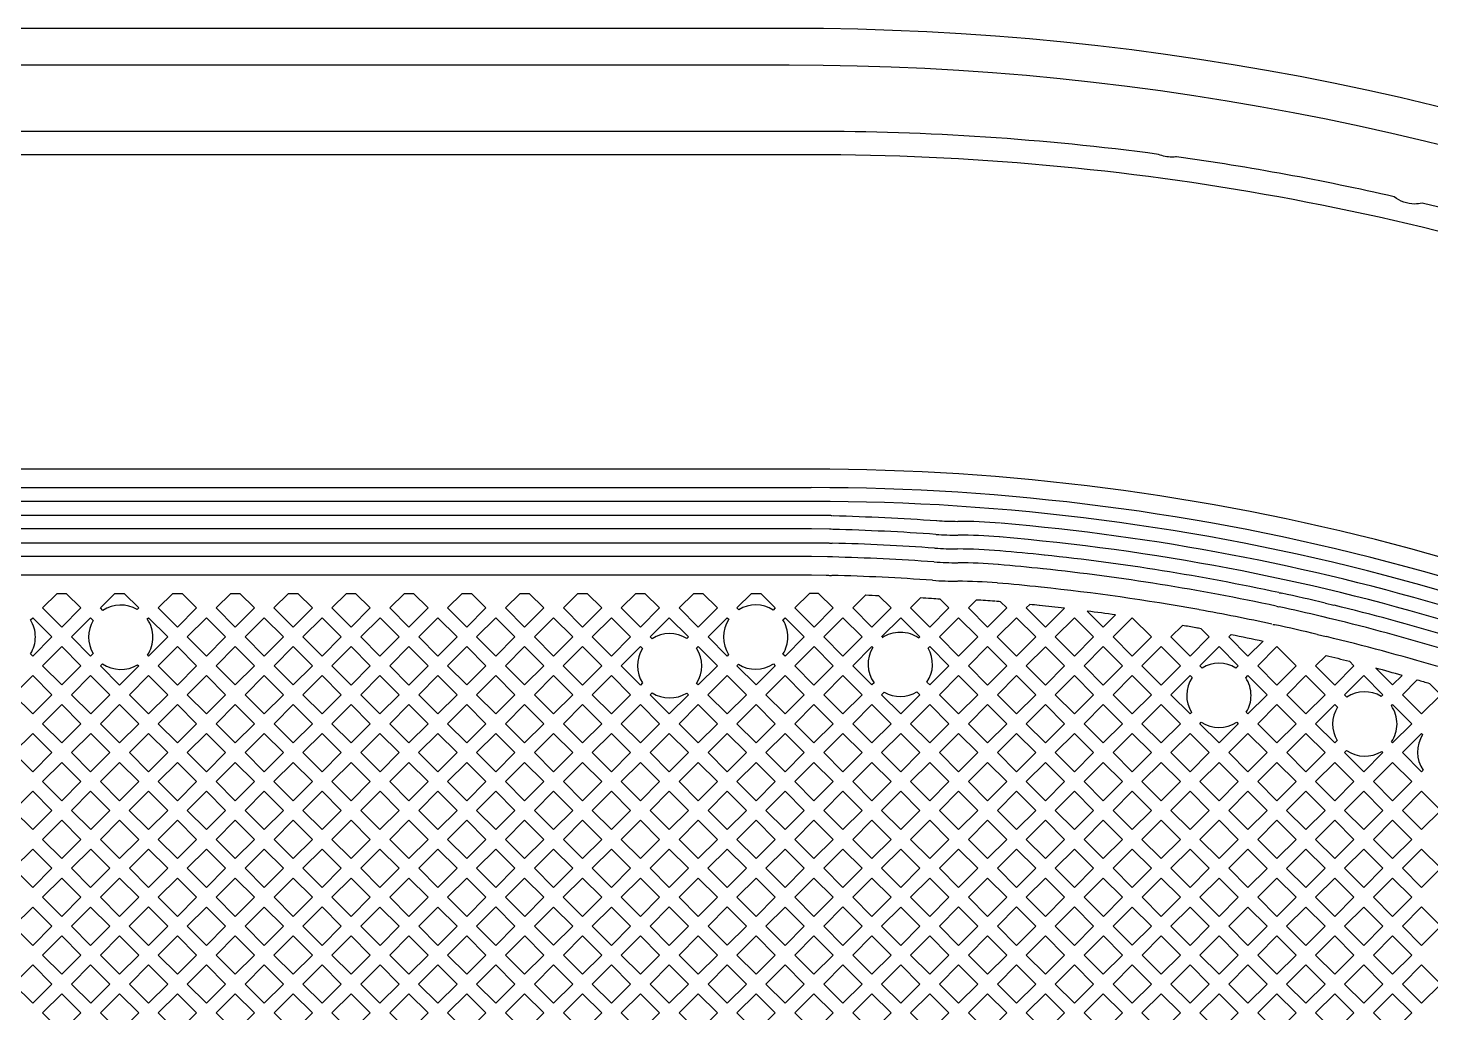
# Model space of a CAD drawing. Extents: x 1548 to 1929, y -174 to 95.
# Drawn here: x 1602.45 to 1610.2, y 50.23 to 55.68 of the extents above; entities that cross this region are included whole.
import ezdxf

# ---------------------------------------------------------------- set-up
doc = ezdxf.new("R2010")
doc.units = 0
doc.layers.add('gbr-dxf_layer0', color=7, linetype='Continuous')
doc.layers.add('gbr-outline-dxf_layer1', color=2, linetype='Continuous')

msp = doc.modelspace()

# ---------------------------------------------------------------- linework, layer by layer
at = {"layer": 'gbr-dxf_layer0'}
for p, q in [((1588.8744, 53.137), (1606.7793, 53.137)), ((1606.7816, 53.0608), (1588.8726, 53.0608)), ((1588.8569, 52.9846), (1606.7803, 52.9846)), ((1606.7817, 52.9084), (1588.8583, 52.9084)), ((1601.4977, 52.6542), (1606.7794, 52.6542)), ((1609.6223, 52.498), (1609.6685, 52.4868)), ((1609.652, 52.4124), (1609.6017, 52.4246)), ((1609.5781, 52.3254), (1609.6262, 52.3138))]:
    msp.add_line(p, q, dxfattribs=at)
at = {"layer": 'gbr-dxf_layer0', "linetype": 'Continuous'}
for points in [[(1584.3299, 51.7428), (1584.3299, 54.6766, -0.414217), (1585.1264, 55.4731), (1606.6578, 55.4731, -0.202307), (1617.3278, 50.9715, 0.202316), (1618.548, 50.4566), (1624.0479, 50.4566, 0.202311), (1625.2681, 50.9715, -0.202307), (1635.9381, 55.4731), (1666.9465, 55.4731, -0.414216), (1667.743, 54.6766), (1667.743, 46.8113, -0.038221), (1667.7432, 46.8055), (1667.7432, 43.6418)], [(1611.8756, 54.1836, 0.030985), (1610.1551, 54.7088, -0.05811), (1610.1142, 54.704, -0.174186), (1610.0011, 54.7446, 0.021037), (1608.7992, 54.965, -0.037707), (1608.7726, 54.963, -0.105946), (1608.6997, 54.9786, 0.033108), (1606.782, 55.1058), (1585.4805, 55.1058, 0.199561)], [(1585.1635, 53.9956), (1585.1635, 54.0479), (1585.1681, 54.0578, 0.107369), (1585.1889, 54.1528), (1585.1889, 54.6532), (1585.5125, 54.9783), (1606.782, 54.9783, -0.090349), (1611.8609, 54.053, 0.130846), (1611.9956, 54.0014, -0.003811), (1612.199, 53.9206), (1612.4434, 53.8119), (1612.5485, 53.7733, -0.022758), (1613.724, 53.1947, 0.214141), (1613.9242, 53.0824, -0.021901), (1614.9907, 52.4098, -0.004328), (1615.1939, 52.2663, 0.26805), (1615.4197, 52.1005, -0.021115), (1616.3608, 51.3308, 0.308378), (1616.5942, 51.1185, -0.012228), (1617.0977, 50.6262, 0.04313), (1617.3842, 50.3789)], [(1613.6986, 51.1647, 0.024087), (1613.1634, 51.513, 0.003474), (1613.0116, 51.6003, 0.003587), (1612.9989, 51.6074, 0.12902), (1606.7817, 53.2389), (1588.8734, 53.2389), (1588.8493, 53.246, -0.059853), (1588.8048, 53.2811), (1588.7929, 53.2927, 0.176153), (1588.5854, 53.3682)], [(1606.782, 52.9847), (1606.8864, 52.9839, -0.060585), (1606.8955, 52.9827)], [(1606.8999, 52.9823, -0.012306), (1606.9015, 52.9823, -0.011088), (1607.473, 52.9549)], [(1606.9002, 52.9061, -0.040138), (1606.882, 52.9077), (1606.7828, 52.9085)], [(1601.4897, 52.8321, -0.023752), (1601.4932, 52.8322), (1606.7801, 52.8322)], [(1606.7818, 52.8323), (1606.8742, 52.8315, -0.04235), (1606.8806, 52.8309, 0.021311), (1606.8967, 52.8299)], [(1606.7814, 52.756), (1601.4947, 52.756, -0.012447), (1601.4866, 52.7558)], [(1606.897, 52.7537, -0.024667), (1606.8708, 52.7553), (1606.7826, 52.7561)], [(1606.7814, 52.6542), (1606.8637, 52.6534, -0.032888), (1606.8703, 52.653, 0.015409), (1606.8929, 52.6519)], [(1607.4441, 52.5235, 0.001232), (1607.3848, 52.5275), (1607.3291, 52.4718)], [(1607.3291, 52.4718), (1607.435, 52.366), (1607.541, 52.4719), (1607.4922, 52.5207, -0.005534), (1607.4458, 52.5234)], [(1607.7955, 52.5091, 0.010134), (1607.6926, 52.5158), (1607.6487, 52.4719)], [(1607.6487, 52.4719), (1607.7547, 52.3659), (1607.8606, 52.4718), (1607.826, 52.5064, 0.000669), (1607.7984, 52.5088)], [(1608.0395, 52.4858, 0.001134), (1607.9877, 52.4911), (1607.9684, 52.4718)], [(1607.173, 52.3084, -0.149837), (1607.2726, 52.3389, -0.155192), (1607.3753, 52.3063), (1607.3811, 52.3121), (1607.2752, 52.418), (1607.1693, 52.312)], [(1608.905, 52.3624, 0.001599), (1608.8311, 52.3754), (1608.7678, 52.3121)], [(1608.7678, 52.3121), (1608.8738, 52.2061), (1608.9797, 52.312), (1608.9348, 52.357, 0.000684), (1608.9067, 52.3621)], [(1609.0875, 52.312), (1609.1009, 52.3254, -0.003758), (1609.2765, 52.2893)], [(1609.331, 52.3814, -0.010316), (1609.3327, 52.381, 0.0021), (1609.3403, 52.3793)]]:
    msp.add_lwpolyline(points, format="xyb", dxfattribs=at)
for points in [[(1602.5337, 52.4719), (1602.6144, 52.5526), (1602.6648, 52.5526), (1602.7455, 52.4719), (1602.6395, 52.366)], [(1603.173, 52.4719), (1603.2537, 52.5526), (1603.3045, 52.5526), (1603.3851, 52.472), (1603.279, 52.3659)], [(1603.4928, 52.472), (1603.5735, 52.5526), (1603.6238, 52.5526), (1603.7045, 52.4719), (1603.5987, 52.3661)], [(1603.8123, 52.4719), (1603.893, 52.5526), (1603.9437, 52.5526), (1604.0243, 52.4719), (1603.9183, 52.3659)], [(1604.1321, 52.4719), (1604.2128, 52.5526), (1604.2635, 52.5526), (1604.3442, 52.4719), (1604.2381, 52.3659)], [(1604.4519, 52.4719), (1604.5326, 52.5526), (1604.5831, 52.5526), (1604.6637, 52.472), (1604.5578, 52.3661)], [(1604.7715, 52.472), (1604.8521, 52.5526), (1604.9027, 52.5526), (1604.9834, 52.4719), (1604.8775, 52.366)], [(1605.0912, 52.4719), (1605.1719, 52.5526), (1605.2226, 52.5526), (1605.3032, 52.4719), (1605.1972, 52.3659)], [(1605.411, 52.4719), (1605.4917, 52.5526), (1605.5421, 52.5526), (1605.6228, 52.4719), (1605.5169, 52.366)], [(1605.7306, 52.4719), (1605.8112, 52.5526), (1605.862, 52.5526), (1605.9426, 52.472), (1605.8366, 52.3659)], [(1606.0504, 52.472), (1606.131, 52.5526), (1606.1816, 52.5526), (1606.2623, 52.4719), (1606.1564, 52.366)], [(1603.3329, 52.312), (1603.439, 52.4181), (1603.5448, 52.3122), (1603.4388, 52.2062)], [(1603.6526, 52.3122), (1603.7584, 52.418), (1603.8644, 52.312), (1603.7586, 52.2062)], [(1603.9722, 52.312), (1604.0782, 52.418), (1604.1842, 52.312), (1604.0782, 52.206)], [(1604.292, 52.312), (1604.398, 52.4181), (1604.5039, 52.3122), (1604.3979, 52.2061)], [(1604.6117, 52.3122), (1604.7176, 52.4181), (1604.8236, 52.3121), (1604.7177, 52.2062)], [(1604.9314, 52.3121), (1605.0373, 52.418), (1605.1433, 52.312), (1605.0374, 52.2061)], [(1605.2511, 52.312), (1605.3571, 52.418), (1605.463, 52.3121), (1605.357, 52.2061)], [(1605.5708, 52.3121), (1605.6767, 52.4181), (1605.7827, 52.312), (1605.6768, 52.2061)], [(1606.8497, 52.3121), (1606.9556, 52.4181), (1607.0616, 52.3121), (1606.9557, 52.2061)], [(1607.4889, 52.3121), (1607.5948, 52.418), (1607.7008, 52.312), (1607.5949, 52.2061)], [(1607.8086, 52.312), (1607.9145, 52.4179), (1608.0205, 52.3119), (1607.9146, 52.206)], [(1608.1283, 52.3119), (1608.2343, 52.4179), (1608.3402, 52.312), (1608.2342, 52.206)], [(1608.448, 52.312), (1608.554, 52.4181), (1608.66, 52.3121), (1608.554, 52.206)], [(1602.5336, 52.1523), (1602.6395, 52.2582), (1602.7456, 52.1522), (1602.6396, 52.0463)], [(1603.173, 52.1521), (1603.279, 52.2582), (1603.3849, 52.1523), (1603.2789, 52.0462)], [(1603.4927, 52.1523), (1603.5987, 52.2583), (1603.7047, 52.1523), (1603.5987, 52.0463)], [(1603.8125, 52.1523), (1603.9183, 52.2581), (1604.0243, 52.1521), (1603.9185, 52.0463)], [(1604.1321, 52.1521), (1604.2381, 52.2581), (1604.344, 52.1523), (1604.238, 52.0462)], [(1604.4518, 52.1523), (1604.5578, 52.2583), (1604.6638, 52.1523), (1604.5578, 52.0462)], [(1604.7716, 52.1523), (1604.8775, 52.2582), (1604.9835, 52.1522), (1604.8776, 52.0463)], [(1605.0913, 52.1522), (1605.1972, 52.2581), (1605.3031, 52.1522), (1605.1971, 52.0463)], [(1605.4108, 52.1522), (1605.5169, 52.2583), (1605.6229, 52.1523), (1605.5169, 52.0462)], [(1606.6897, 52.1522), (1606.7958, 52.2583), (1606.9018, 52.1523), (1606.7957, 52.0462)], [(1607.6488, 52.1522), (1607.7547, 52.2581), (1607.8607, 52.1521), (1607.7548, 52.0462)], [(1607.9685, 52.1521), (1608.0744, 52.258), (1608.1803, 52.1521), (1608.0744, 52.0462)], [(1608.2881, 52.1521), (1608.3941, 52.2582), (1608.5001, 52.1522), (1608.3941, 52.0461)], [(1608.6079, 52.1522), (1608.7139, 52.2582), (1608.8199, 52.1522), (1608.7139, 52.0461)], [(1609.2473, 52.1522), (1609.3532, 52.2581), (1609.4592, 52.1521), (1609.3533, 52.0462)], [(1602.3737, 51.9924), (1602.4797, 52.0984), (1602.5857, 51.9924), (1602.4797, 51.8864)], [(1602.6935, 51.9924), (1602.7994, 52.0984), (1602.9055, 51.9923), (1602.7995, 51.8864)], [(1603.0132, 51.9923), (1603.1191, 52.0982), (1603.225, 51.9924), (1603.1191, 51.8865)], [(1603.3328, 51.9924), (1603.4388, 52.0984), (1603.5448, 51.9924), (1603.4388, 51.8863)], [(1603.6526, 51.9924), (1603.7586, 52.0984), (1603.8646, 51.9924), (1603.7586, 51.8864)], [(1603.9724, 51.9924), (1604.0782, 52.0982), (1604.1841, 51.9923), (1604.0783, 51.8865)], [(1604.2918, 51.9923), (1604.3979, 52.0984), (1604.5039, 51.9924), (1604.3979, 51.8863)], [(1604.6117, 51.9924), (1604.7177, 52.0984), (1604.8237, 51.9924), (1604.7177, 51.8863)], [(1604.9315, 51.9924), (1605.0374, 52.0983), (1605.1433, 51.9924), (1605.0374, 51.8865)], [(1605.251, 51.9924), (1605.357, 52.0984), (1605.463, 51.9923), (1605.357, 51.8864)], [(1605.5707, 51.9923), (1605.6768, 52.0984), (1605.7828, 51.9924), (1605.6767, 51.8863)], [(1606.2101, 51.9924), (1606.3161, 52.0984), (1606.4222, 51.9924), (1606.3161, 51.8864)], [(1606.5299, 51.9924), (1606.6359, 52.0983), (1606.7419, 51.9924), (1606.6359, 51.8864)], [(1606.8496, 51.9923), (1606.9557, 52.0984), (1607.0616, 51.9925), (1606.9555, 51.8865)], [(1607.489, 51.9924), (1607.5949, 52.0983), (1607.7009, 51.9923), (1607.595, 51.8864)], [(1607.8087, 51.9923), (1607.9146, 52.0982), (1608.0205, 51.9923), (1607.9146, 51.8864)], [(1608.1283, 51.9923), (1608.2342, 52.0983), (1608.3402, 51.9922), (1608.2343, 51.8863)], [(1608.448, 51.9922), (1608.554, 52.0983), (1608.66, 51.9923), (1608.554, 51.8862)], [(1609.4072, 51.9923), (1609.5131, 52.0982), (1609.6191, 51.9922), (1609.5132, 51.8863)], [(1602.5336, 51.8325), (1602.6396, 51.9385), (1602.7456, 51.8325), (1602.6396, 51.7265)], [(1602.8534, 51.8325), (1602.9593, 51.9385), (1603.0652, 51.8326), (1602.9593, 51.7266)], [(1603.173, 51.8326), (1603.2789, 51.9385), (1603.3849, 51.8325), (1603.279, 51.7266)], [(1603.4927, 51.8325), (1603.5987, 51.9385), (1603.7047, 51.8325), (1603.5987, 51.7265)], [(1603.8125, 51.8325), (1603.9185, 51.9385), (1604.0244, 51.8326), (1603.9184, 51.7266)], [(1604.1322, 51.8326), (1604.238, 51.9385), (1604.344, 51.8324), (1604.2382, 51.7266)], [(1604.4517, 51.8324), (1604.5578, 51.9385), (1604.6638, 51.8325), (1604.5578, 51.7264)], [(1604.7716, 51.8325), (1604.8776, 51.9385), (1604.9835, 51.8326), (1604.8774, 51.7266)], [(1605.0912, 51.8326), (1605.1971, 51.9385), (1605.3032, 51.8325), (1605.1972, 51.7266)], [(1605.4109, 51.8325), (1605.5169, 51.9385), (1605.6229, 51.8324), (1605.5169, 51.7265)], [(1605.7306, 51.8324), (1605.8367, 51.9385), (1605.9426, 51.8326), (1605.8365, 51.7266)], [(1606.0503, 51.8326), (1606.1562, 51.9385), (1606.2622, 51.8325), (1606.1563, 51.7266)], [(1606.37, 51.8325), (1606.476, 51.9385), (1606.582, 51.8325), (1606.476, 51.7265)], [(1606.6898, 51.8325), (1606.7957, 51.9385), (1606.9016, 51.8326), (1606.7957, 51.7266)], [(1607.0094, 51.8326), (1607.1154, 51.9386), (1607.2214, 51.8326), (1607.1154, 51.7266)], [(1607.3292, 51.8326), (1607.4351, 51.9385), (1607.5411, 51.8325), (1607.4352, 51.7266)], [(1607.6489, 51.8325), (1607.7548, 51.9384), (1607.8607, 51.8325), (1607.7548, 51.7266)], [(1607.9684, 51.8325), (1608.0744, 51.9385), (1608.1804, 51.8324), (1608.0745, 51.7265)], [(1608.2882, 51.8324), (1608.3941, 51.9384), (1608.5001, 51.8324), (1608.3942, 51.7264)], [(1608.6078, 51.8324), (1608.7139, 51.9384), (1608.8198, 51.8325), (1608.7137, 51.7265)], [(1609.2473, 51.8325), (1609.3533, 51.9385), (1609.4593, 51.8325), (1609.3533, 51.7265)], [(1602.3738, 51.6727), (1602.4797, 51.7786), (1602.5857, 51.6726), (1602.4798, 51.5667)], [(1602.6935, 51.6726), (1602.7995, 51.7786), (1602.9054, 51.6728), (1602.7994, 51.5667)], [(1603.0132, 51.6728), (1603.1191, 51.7787), (1603.2251, 51.6727), (1603.1192, 51.5667)], [(1603.3329, 51.6727), (1603.4388, 51.7786), (1603.5448, 51.6726), (1603.4389, 51.5667)], [(1603.6526, 51.6726), (1603.7586, 51.7786), (1603.8645, 51.6727), (1603.7584, 51.5667)], [(1603.9722, 51.6727), (1604.0783, 51.7788), (1604.1843, 51.6728), (1604.0782, 51.5667)], [(1604.292, 51.6728), (1604.3979, 51.7786), (1604.5039, 51.6726), (1604.3981, 51.5667)], [(1604.6116, 51.6725), (1604.7177, 51.7786), (1604.8236, 51.6727), (1604.7175, 51.5667)], [(1604.9313, 51.6727), (1605.0374, 51.7787), (1605.1434, 51.6727), (1605.0373, 51.5667)], [(1605.2511, 51.6727), (1605.357, 51.7786), (1605.4631, 51.6726), (1605.3571, 51.5667)], [(1605.5708, 51.6726), (1605.6767, 51.7786), (1605.7826, 51.6727), (1605.6767, 51.5667)], [(1605.8904, 51.6727), (1605.9964, 51.7787), (1606.1024, 51.6727), (1605.9964, 51.5667)], [(1606.2102, 51.6727), (1606.3161, 51.7786), (1606.4221, 51.6726), (1606.3162, 51.5667)], [(1606.5299, 51.6726), (1606.6359, 51.7787), (1606.7418, 51.6728), (1606.6358, 51.5667)], [(1606.8496, 51.6728), (1606.9555, 51.7787), (1607.0615, 51.6727), (1606.9556, 51.5668)], [(1607.1693, 51.6727), (1607.2753, 51.7787), (1607.3813, 51.6727), (1607.2753, 51.5667)], [(1607.4891, 51.6727), (1607.595, 51.7786), (1607.7009, 51.6727), (1607.595, 51.5668)], [(1607.8087, 51.6727), (1607.9146, 51.7786), (1608.0206, 51.6726), (1607.9147, 51.5667)], [(1608.1283, 51.6726), (1608.2343, 51.7786), (1608.3403, 51.6726), (1608.2343, 51.5666)], [(1608.448, 51.6726), (1608.554, 51.7785), (1608.6599, 51.6726), (1608.5539, 51.5667)], [(1608.7676, 51.6726), (1608.8736, 51.7786), (1608.9797, 51.6726), (1608.8736, 51.5666)], [(1609.0874, 51.6726), (1609.1935, 51.7786), (1609.2995, 51.6726), (1609.1934, 51.5666)], [(1609.4072, 51.6726), (1609.5132, 51.7786), (1609.6191, 51.6727), (1609.5131, 51.5667)], [(1602.5337, 51.5128), (1602.6396, 51.6187), (1602.7455, 51.5128), (1602.6396, 51.4069)], [(1602.8532, 51.5128), (1602.9593, 51.6189), (1603.0653, 51.5129), (1602.9593, 51.4068)], [(1603.1731, 51.5129), (1603.279, 51.6188), (1603.385, 51.5128), (1603.2791, 51.4068)], [(1603.4928, 51.5128), (1603.5987, 51.6187), (1603.7046, 51.5128), (1603.5986, 51.4069)], [(1603.8123, 51.5128), (1603.9184, 51.6188), (1604.0244, 51.5128), (1603.9183, 51.4068)], [(1604.1321, 51.5128), (1604.2382, 51.6189), (1604.3442, 51.5129), (1604.2381, 51.4068)], [(1604.4519, 51.5129), (1604.5578, 51.6187), (1604.6636, 51.5128), (1604.5578, 51.407)], [(1604.7714, 51.5128), (1604.8774, 51.6188), (1604.9834, 51.5128), (1604.8774, 51.4068)], [(1605.0912, 51.5128), (1605.1972, 51.6188), (1605.3033, 51.5128), (1605.1972, 51.4068)], [(1605.411, 51.5128), (1605.5169, 51.6187), (1605.6228, 51.5129), (1605.5169, 51.4069)], [(1605.7306, 51.5129), (1605.8365, 51.6188), (1605.9425, 51.5128), (1605.8366, 51.4068)], [(1606.0503, 51.5128), (1606.1563, 51.6188), (1606.2623, 51.5128), (1606.1563, 51.4068)], [(1606.3701, 51.5128), (1606.476, 51.6187), (1606.5819, 51.5128), (1606.476, 51.4069)], [(1606.6897, 51.5128), (1606.7957, 51.6189), (1606.9017, 51.5129), (1606.7956, 51.4068)], [(1607.0094, 51.5129), (1607.1154, 51.6188), (1607.2214, 51.5128), (1607.1155, 51.4069)], [(1607.3292, 51.5128), (1607.4352, 51.6188), (1607.5411, 51.5129), (1607.4351, 51.4069)], [(1607.6489, 51.5129), (1607.7548, 51.6188), (1607.8608, 51.5128), (1607.7549, 51.4069)], [(1607.9685, 51.5128), (1608.0745, 51.6187), (1608.1804, 51.5128), (1608.0745, 51.4068)], [(1608.2882, 51.5128), (1608.3942, 51.6187), (1608.5001, 51.5128), (1608.3941, 51.4068)], [(1608.6078, 51.5128), (1608.7137, 51.6187), (1608.8198, 51.5127), (1608.7138, 51.4068)], [(1608.9275, 51.5127), (1609.0335, 51.6187), (1609.1395, 51.5127), (1609.0335, 51.4067)], [(1609.2473, 51.5127), (1609.3533, 51.6188), (1609.4592, 51.5129), (1609.3532, 51.4068)], [(1609.567, 51.5129), (1609.6729, 51.6188), (1609.7789, 51.5128), (1609.673, 51.4068)], [(1609.8867, 51.5128), (1609.9926, 51.6187), (1610.0986, 51.5127), (1609.9927, 51.4068)], [(1602.3738, 51.3529), (1602.4798, 51.4589), (1602.5857, 51.353), (1602.4797, 51.247)], [(1602.6934, 51.353), (1602.7994, 51.459), (1602.9054, 51.3529), (1602.7995, 51.247)], [(1603.0131, 51.3529), (1603.1192, 51.459), (1603.2252, 51.353), (1603.1191, 51.2469)], [(1603.3329, 51.353), (1603.4389, 51.4589), (1603.5448, 51.353), (1603.4388, 51.2471)], [(1603.6525, 51.353), (1603.7584, 51.4589), (1603.8645, 51.3529), (1603.7585, 51.247)], [(1603.9722, 51.3529), (1604.0783, 51.459), (1604.1843, 51.3529), (1604.0782, 51.2469)], [(1604.292, 51.3529), (1604.3981, 51.459), (1604.5039, 51.3531), (1604.3979, 51.2471)], [(1604.6117, 51.3531), (1604.7175, 51.4589), (1604.8235, 51.3529), (1604.7177, 51.2471)], [(1604.9313, 51.3529), (1605.0373, 51.4589), (1605.1433, 51.3529), (1605.0373, 51.2469)], [(1605.2511, 51.3529), (1605.3571, 51.459), (1605.463, 51.3531), (1605.357, 51.247)], [(1605.5708, 51.3531), (1605.6767, 51.459), (1605.7827, 51.353), (1605.6768, 51.2471)], [(1605.8905, 51.353), (1605.9964, 51.4589), (1606.1024, 51.3529), (1605.9965, 51.247)], [(1606.2102, 51.3529), (1606.3162, 51.459), (1606.4221, 51.353), (1606.3161, 51.247)], [(1606.5299, 51.353), (1606.6358, 51.459), (1606.7418, 51.353), (1606.6358, 51.2471)], [(1606.8495, 51.353), (1606.9556, 51.459), (1607.0616, 51.353), (1606.9555, 51.247)], [(1607.1693, 51.353), (1607.2753, 51.4589), (1607.3812, 51.353), (1607.2752, 51.2471)], [(1607.4889, 51.353), (1607.595, 51.4591), (1607.701, 51.353), (1607.595, 51.247)], [(1607.8088, 51.353), (1607.9147, 51.459), (1608.0207, 51.353), (1607.9147, 51.2471)], [(1608.1284, 51.353), (1608.2343, 51.4589), (1608.3402, 51.353), (1608.2343, 51.2471)], [(1608.448, 51.353), (1608.5539, 51.4589), (1608.6599, 51.3529), (1608.554, 51.247)], [(1608.7677, 51.3529), (1608.8736, 51.4588), (1608.9796, 51.3528), (1608.8737, 51.2469)], [(1609.0874, 51.3528), (1609.1934, 51.4588), (1609.2993, 51.3529), (1609.1933, 51.2469)], [(1609.4071, 51.3529), (1609.5131, 51.459), (1609.6191, 51.353), (1609.5131, 51.2469)], [(1609.7269, 51.353), (1609.8328, 51.4589), (1609.9388, 51.3529), (1609.8329, 51.247)], [(1610.0466, 51.3529), (1610.1525, 51.4588), (1610.2584, 51.3529), (1610.1525, 51.247)], [(1602.5335, 51.1931), (1602.6396, 51.2992), (1602.7456, 51.1931), (1602.6395, 51.0871)], [(1602.8533, 51.1931), (1602.9593, 51.2991), (1603.0653, 51.193), (1602.9594, 51.0871)], [(1603.173, 51.193), (1603.2791, 51.2991), (1603.3849, 51.1932), (1603.2789, 51.0872)], [(1603.4927, 51.1932), (1603.5986, 51.2991), (1603.7047, 51.1931), (1603.5987, 51.0872)], [(1603.8124, 51.1931), (1603.9183, 51.299), (1604.0243, 51.193), (1603.9184, 51.0871)], [(1604.1321, 51.193), (1604.2381, 51.2991), (1604.344, 51.1932), (1604.238, 51.0871)], [(1604.4518, 51.1932), (1604.5578, 51.2992), (1604.6638, 51.1932), (1604.5578, 51.0872)], [(1604.7716, 51.1932), (1604.8774, 51.299), (1604.9834, 51.193), (1604.8776, 51.0872)], [(1605.0912, 51.193), (1605.1972, 51.299), (1605.3031, 51.1932), (1605.1971, 51.0871)], [(1605.4109, 51.1932), (1605.5169, 51.2992), (1605.6229, 51.1932), (1605.5169, 51.0871)], [(1605.7307, 51.1932), (1605.8366, 51.2991), (1605.9426, 51.1931), (1605.8367, 51.0872)], [(1606.0503, 51.1931), (1606.1563, 51.299), (1606.2622, 51.1931), (1606.1562, 51.0872)], [(1606.3699, 51.1931), (1606.476, 51.2992), (1606.582, 51.1932), (1606.4759, 51.0871)], [(1606.6897, 51.1932), (1606.7956, 51.2991), (1606.9016, 51.1931), (1606.7957, 51.0872)], [(1607.0094, 51.1931), (1607.1155, 51.2991), (1607.2214, 51.1932), (1607.1153, 51.0872)], [(1607.3291, 51.1932), (1607.4351, 51.2991), (1607.5411, 51.1931), (1607.4351, 51.0872)], [(1607.6488, 51.1931), (1607.7549, 51.2992), (1607.8609, 51.1932), (1607.7548, 51.0871)], [(1607.9686, 51.1932), (1608.0745, 51.2991), (1608.1804, 51.1932), (1608.0745, 51.0873)], [(1608.2882, 51.1932), (1608.3941, 51.2991), (1608.5001, 51.1931), (1608.3942, 51.0872)], [(1608.6079, 51.1931), (1608.7138, 51.299), (1608.8198, 51.193), (1608.7139, 51.0871)], [(1608.9276, 51.193), (1609.0335, 51.2989), (1609.1394, 51.193), (1609.0335, 51.0871)], [(1609.2472, 51.193), (1609.3532, 51.2991), (1609.4592, 51.193), (1609.3532, 51.087)], [(1609.567, 51.193), (1609.673, 51.2991), (1609.779, 51.1931), (1609.673, 51.0871)], [(1609.8868, 51.1931), (1609.9927, 51.299), (1610.0986, 51.1931), (1609.9927, 51.0872)], [(1602.3737, 51.0333), (1602.4797, 51.1392), (1602.5857, 51.0332), (1602.4797, 50.9273)], [(1602.6934, 51.0332), (1602.7995, 51.1393), (1602.9055, 51.0333), (1602.7994, 50.9272)], [(1603.0132, 51.0333), (1603.1191, 51.1392), (1603.225, 51.0333), (1603.1191, 50.9274)], [(1603.3328, 51.0333), (1603.4388, 51.1393), (1603.5448, 51.0333), (1603.4388, 50.9273)], [(1603.6526, 51.0333), (1603.7585, 51.1392), (1603.8646, 51.0332), (1603.7586, 50.9273)], [(1603.9723, 51.0332), (1604.0782, 51.1391), (1604.1841, 51.0333), (1604.0782, 50.9273)], [(1604.2919, 51.0333), (1604.3979, 51.1393), (1604.5039, 51.0333), (1604.3979, 50.9272)], [(1604.6117, 51.0333), (1604.7177, 51.1393), (1604.8237, 51.0333), (1604.7177, 50.9273)], [(1604.9315, 51.0333), (1605.0373, 51.1391), (1605.1432, 51.0332), (1605.0374, 50.9274)], [(1605.2509, 51.0332), (1605.357, 51.1393), (1605.463, 51.0333), (1605.357, 50.9272)], [(1605.5708, 51.0333), (1605.6768, 51.1393), (1605.7828, 51.0333), (1605.6767, 50.9273)], [(1605.8905, 51.0333), (1605.9965, 51.1392), (1606.1024, 51.0333), (1605.9965, 50.9274)], [(1606.2101, 51.0333), (1606.3161, 51.1392), (1606.422, 51.0333), (1606.3161, 50.9273)], [(1606.5298, 51.0333), (1606.6358, 51.1393), (1606.7419, 51.0333), (1606.6358, 50.9273)], [(1606.8496, 51.0333), (1606.9555, 51.1392), (1607.0614, 51.0333), (1606.9555, 50.9274)], [(1607.1692, 51.0333), (1607.2752, 51.1393), (1607.3813, 51.0333), (1607.2752, 50.9273)], [(1607.489, 51.0333), (1607.595, 51.1392), (1607.7009, 51.0333), (1607.595, 50.9273)], [(1607.8087, 51.0333), (1607.9147, 51.1393), (1608.0207, 51.0334), (1607.9146, 50.9273)], [(1608.1284, 51.0334), (1608.2343, 51.1393), (1608.3403, 51.0333), (1608.2344, 50.9274)], [(1608.4481, 51.0333), (1608.554, 51.1392), (1608.66, 51.0332), (1608.5541, 50.9273)], [(1608.7678, 51.0332), (1608.8737, 51.1391), (1608.9796, 51.0332), (1608.8737, 50.9273)], [(1609.0874, 51.0332), (1609.1933, 51.1392), (1609.2993, 51.0331), (1609.1934, 50.9272)], [(1609.4071, 51.0331), (1609.5131, 51.1392), (1609.6191, 51.0332), (1609.5131, 50.9272)], [(1609.7268, 51.0332), (1609.8329, 51.1392), (1609.9388, 51.0333), (1609.8327, 50.9273)], [(1610.0465, 51.0333), (1610.1525, 51.1392), (1610.2585, 51.0333), (1610.1525, 50.9273)], [(1602.5336, 50.8734), (1602.6395, 50.9794), (1602.7456, 50.8733), (1602.6396, 50.7674)], [(1602.8533, 50.8733), (1602.9594, 50.9794), (1603.0652, 50.8735), (1602.9592, 50.7675)], [(1603.173, 50.8735), (1603.2789, 50.9794), (1603.3849, 50.8734), (1603.279, 50.7675)], [(1603.4927, 50.8734), (1603.5987, 50.9794), (1603.7047, 50.8734), (1603.5987, 50.7674)], [(1603.8125, 50.8734), (1603.9184, 50.9794), (1604.0243, 50.8735), (1603.9184, 50.7675)], [(1604.1321, 50.8735), (1604.238, 50.9794), (1604.344, 50.8734), (1604.2381, 50.7675)], [(1604.4518, 50.8734), (1604.5578, 50.9794), (1604.6638, 50.8734), (1604.5578, 50.7674)], [(1604.7716, 50.8734), (1604.8776, 50.9794), (1604.9835, 50.8735), (1604.8775, 50.7675)], [(1605.0913, 50.8735), (1605.1971, 50.9794), (1605.3031, 50.8733), (1605.1973, 50.7675)], [(1605.4108, 50.8733), (1605.5169, 50.9794), (1605.6229, 50.8734), (1605.5168, 50.7674)], [(1605.7306, 50.8734), (1605.8367, 50.9794), (1605.9426, 50.8735), (1605.8365, 50.7675)], [(1606.0503, 50.8735), (1606.1562, 50.9794), (1606.2622, 50.8735), (1606.1563, 50.7675)], [(1606.37, 50.8735), (1606.4759, 50.9794), (1606.5819, 50.8734), (1606.476, 50.7674)], [(1606.6897, 50.8734), (1606.7957, 50.9794), (1606.9017, 50.8735), (1606.7956, 50.7675)], [(1607.0094, 50.8735), (1607.1153, 50.9794), (1607.2213, 50.8734), (1607.1154, 50.7675)], [(1607.3291, 50.8734), (1607.4351, 50.9794), (1607.5411, 50.8735), (1607.4351, 50.7674)], [(1607.6489, 50.8735), (1607.7548, 50.9794), (1607.8607, 50.8735), (1607.7548, 50.7675)], [(1607.9685, 50.8735), (1608.0745, 50.9795), (1608.1805, 50.8735), (1608.0745, 50.7675)], [(1608.2883, 50.8735), (1608.3942, 50.9794), (1608.5002, 50.8734), (1608.3943, 50.7675)], [(1608.608, 50.8734), (1608.7139, 50.9793), (1608.8198, 50.8734), (1608.7139, 50.7675)], [(1608.9275, 50.8734), (1609.0335, 50.9794), (1609.1395, 50.8733), (1609.0336, 50.7674)], [(1609.2473, 50.8733), (1609.3532, 50.9793), (1609.4592, 50.8733), (1609.3532, 50.7674)], [(1609.5669, 50.8733), (1609.673, 50.9793), (1609.7789, 50.8734), (1609.6729, 50.7674)], [(1609.8866, 50.8734), (1609.9927, 50.9794), (1610.0986, 50.8734), (1609.9926, 50.7674)], [(1602.3738, 50.7136), (1602.4797, 50.8195), (1602.5857, 50.7135), (1602.4798, 50.6076)], [(1602.6935, 50.7135), (1602.7994, 50.8195), (1602.9053, 50.7136), (1602.7994, 50.6076)], [(1603.0131, 50.7136), (1603.1191, 50.8196), (1603.2251, 50.7136), (1603.1191, 50.6076)], [(1603.3329, 50.7136), (1603.4388, 50.8195), (1603.5448, 50.7135), (1603.4389, 50.6076)], [(1603.6526, 50.7135), (1603.7586, 50.8195), (1603.8645, 50.7136), (1603.7585, 50.6076)], [(1603.9723, 50.7136), (1604.0782, 50.8196), (1604.1842, 50.7136), (1604.0783, 50.6076)], [(1604.292, 50.7136), (1604.3979, 50.8195), (1604.5039, 50.7135), (1604.398, 50.6076)], [(1604.6117, 50.7135), (1604.7177, 50.8195), (1604.8236, 50.7136), (1604.7175, 50.6076)], [(1604.9313, 50.7136), (1605.0374, 50.8197), (1605.1434, 50.7136), (1605.0374, 50.6076)], [(1605.2512, 50.7136), (1605.357, 50.8195), (1605.4629, 50.7135), (1605.3571, 50.6077)], [(1605.5707, 50.7135), (1605.6767, 50.8195), (1605.7827, 50.7136), (1605.6766, 50.6076)], [(1605.8904, 50.7136), (1605.9965, 50.8196), (1606.1024, 50.7137), (1605.9964, 50.6076)], [(1606.2102, 50.7137), (1606.3161, 50.8196), (1606.4221, 50.7136), (1606.3162, 50.6077)], [(1606.5299, 50.7136), (1606.6358, 50.8195), (1606.7417, 50.7136), (1606.6358, 50.6076)], [(1606.8495, 50.7136), (1606.9555, 50.8196), (1607.0616, 50.7136), (1606.9555, 50.6076)], [(1607.1693, 50.7136), (1607.2752, 50.8195), (1607.3812, 50.7135), (1607.2753, 50.6076)], [(1607.489, 50.7135), (1607.595, 50.8196), (1607.7009, 50.7136), (1607.5949, 50.6076)], [(1607.8087, 50.7136), (1607.9146, 50.8196), (1608.0206, 50.7136), (1607.9147, 50.6076)], [(1608.1284, 50.7136), (1608.2344, 50.8196), (1608.3404, 50.7136), (1608.2344, 50.6076)], [(1608.4482, 50.7136), (1608.5541, 50.8195), (1608.66, 50.7136), (1608.5541, 50.6077)], [(1608.7678, 50.7136), (1608.8737, 50.8195), (1608.9797, 50.7135), (1608.8738, 50.6076)], [(1609.0874, 50.7135), (1609.1934, 50.8195), (1609.2994, 50.7135), (1609.1934, 50.6076)], [(1609.4071, 50.7135), (1609.5131, 50.8194), (1609.619, 50.7135), (1609.513, 50.6076)], [(1609.7267, 50.7135), (1609.8327, 50.8195), (1609.9387, 50.7135), (1609.8327, 50.6075)], [(1610.0465, 50.7135), (1610.1525, 50.8196), (1610.2584, 50.7136), (1610.1524, 50.6076)], [(1602.5337, 50.5537), (1602.6396, 50.6596), (1602.7455, 50.5538), (1602.6396, 50.4478)], [(1602.8533, 50.5538), (1602.9592, 50.6597), (1603.0652, 50.5537), (1602.9593, 50.4477)], [(1603.173, 50.5537), (1603.279, 50.6597), (1603.385, 50.5537), (1603.279, 50.4477)], [(1603.4928, 50.5537), (1603.5987, 50.6596), (1603.7046, 50.5537), (1603.5987, 50.4478)], [(1603.8123, 50.5537), (1603.9184, 50.6598), (1604.0244, 50.5538), (1603.9184, 50.4477)], [(1604.1322, 50.5538), (1604.2381, 50.6597), (1604.3441, 50.5537), (1604.2382, 50.4477)], [(1604.4519, 50.5537), (1604.5578, 50.6596), (1604.6637, 50.5537), (1604.5578, 50.4478)], [(1604.7714, 50.5537), (1604.8775, 50.6597), (1604.9835, 50.5537), (1604.8774, 50.4477)], [(1605.0912, 50.5537), (1605.1973, 50.6598), (1605.3032, 50.5538), (1605.1972, 50.4478)], [(1605.411, 50.5538), (1605.5168, 50.6596), (1605.6227, 50.5537), (1605.5169, 50.4479)], [(1605.7305, 50.5537), (1605.8365, 50.6597), (1605.9425, 50.5538), (1605.8365, 50.4477)], [(1606.0503, 50.5538), (1606.1563, 50.6598), (1606.2623, 50.5538), (1606.1563, 50.4477)], [(1606.3701, 50.5538), (1606.476, 50.6597), (1606.5819, 50.5538), (1606.476, 50.4478)], [(1606.6897, 50.5538), (1606.7956, 50.6597), (1606.9016, 50.5537), (1606.7957, 50.4477)], [(1607.0094, 50.5537), (1607.1154, 50.6597), (1607.2214, 50.5538), (1607.1154, 50.4477)], [(1607.3292, 50.5538), (1607.4351, 50.6597), (1607.541, 50.5537), (1607.4351, 50.4478)], [(1607.6488, 50.5537), (1607.7548, 50.6598), (1607.8608, 50.5538), (1607.7548, 50.4477)], [(1607.9686, 50.5538), (1608.0745, 50.6597), (1608.1805, 50.5537), (1608.0745, 50.4478)], [(1608.2882, 50.5537), (1608.3943, 50.6598), (1608.5002, 50.5538), (1608.3942, 50.4478)], [(1608.608, 50.5538), (1608.7139, 50.6597), (1608.8199, 50.5537), (1608.714, 50.4478)], [(1608.9277, 50.5537), (1609.0336, 50.6596), (1609.1395, 50.5537), (1609.0336, 50.4478)], [(1609.2473, 50.5537), (1609.3532, 50.6596), (1609.4592, 50.5537), (1609.3532, 50.4477)], [(1609.5669, 50.5537), (1609.6729, 50.6596), (1609.7788, 50.5536), (1609.6729, 50.4477)], [(1609.8866, 50.5536), (1609.9926, 50.6596), (1610.0985, 50.5537), (1609.9925, 50.4477)], [(1602.3738, 50.3938), (1602.4798, 50.4999), (1602.5857, 50.394), (1602.4797, 50.2879)], [(1602.6935, 50.394), (1602.7994, 50.4999), (1602.9054, 50.3939), (1602.7995, 50.288)], [(1603.0132, 50.3939), (1603.1191, 50.4998), (1603.2251, 50.3938), (1603.1192, 50.2878)], [(1603.3329, 50.3938), (1603.4389, 50.4998), (1603.5448, 50.3939), (1603.4388, 50.2879)], [(1603.6526, 50.3939), (1603.7585, 50.4999), (1603.8645, 50.3938), (1603.7586, 50.2879)], [(1603.9722, 50.3938), (1604.0783, 50.4999), (1604.1843, 50.3939), (1604.0783, 50.2878)], [(1604.292, 50.3939), (1604.398, 50.4998), (1604.5039, 50.3939), (1604.3979, 50.288)], [(1604.6116, 50.3939), (1604.7175, 50.4998), (1604.8236, 50.3938), (1604.7176, 50.2879)], [(1604.9313, 50.3938), (1605.0374, 50.4999), (1605.1433, 50.3939), (1605.0373, 50.2879)], [(1605.2511, 50.3939), (1605.3571, 50.4999), (1605.4631, 50.394), (1605.357, 50.288)], [(1605.5708, 50.394), (1605.6766, 50.4998), (1605.7826, 50.3938), (1605.6768, 50.288)], [(1605.8903, 50.3938), (1605.9964, 50.4999), (1606.1024, 50.3939), (1605.9964, 50.2878)], [(1606.2102, 50.3939), (1606.3162, 50.4999), (1606.4221, 50.394), (1606.3161, 50.2879)], [(1606.5299, 50.394), (1606.6358, 50.4999), (1606.7418, 50.3939), (1606.6359, 50.288)], [(1606.8496, 50.3939), (1606.9555, 50.4998), (1607.0615, 50.3938), (1606.9555, 50.2879)], [(1607.1692, 50.3938), (1607.2753, 50.4999), (1607.3812, 50.3939), (1607.2752, 50.2879)], [(1607.489, 50.3939), (1607.5949, 50.4998), (1607.7009, 50.3938), (1607.595, 50.2879)], [(1607.8087, 50.3938), (1607.9147, 50.4999), (1608.0207, 50.3939), (1607.9146, 50.2879)], [(1608.1284, 50.3939), (1608.2344, 50.4998), (1608.3403, 50.3939), (1608.2344, 50.288)], [(1608.448, 50.3939), (1608.5541, 50.5), (1608.6601, 50.3939), (1608.5541, 50.2879)], [(1608.7679, 50.3939), (1608.8738, 50.4998), (1608.9797, 50.3939), (1608.8738, 50.288)], [(1609.0875, 50.3939), (1609.1934, 50.4998), (1609.2993, 50.3939), (1609.1934, 50.288)], [(1609.4071, 50.3939), (1609.513, 50.4998), (1609.619, 50.3938), (1609.5131, 50.2879)], [(1609.7268, 50.3938), (1609.8327, 50.4998), (1609.9386, 50.3938), (1609.8327, 50.2879)], [(1610.0464, 50.3938), (1610.1524, 50.4998), (1610.2584, 50.3938), (1610.1524, 50.2878)], [(1602.5336, 50.234), (1602.6396, 50.3401), (1602.7456, 50.2341), (1602.6396, 50.128)], [(1602.8534, 50.2341), (1602.9593, 50.34), (1603.0653, 50.234), (1602.9594, 50.1281)], [(1603.1731, 50.234), (1603.279, 50.3399), (1603.3849, 50.234), (1603.2789, 50.1281)], [(1603.4926, 50.234), (1603.5987, 50.3401), (1603.7047, 50.234), (1603.5986, 50.128)], [(1603.8124, 50.234), (1603.9184, 50.34), (1604.0244, 50.2339), (1603.9185, 50.128)], [(1604.1321, 50.2339), (1604.2382, 50.34), (1604.3441, 50.2341), (1604.238, 50.1281)], [(1604.4518, 50.2341), (1604.5578, 50.34), (1604.6638, 50.234), (1604.5578, 50.1281)], [(1604.7715, 50.234), (1604.8774, 50.3399), (1604.9834, 50.234), (1604.8775, 50.1281)], [(1605.0912, 50.234), (1605.1972, 50.34), (1605.3031, 50.2341), (1605.1971, 50.128)], [(1605.4109, 50.2341), (1605.5169, 50.3401), (1605.6229, 50.2342), (1605.5168, 50.1281)], [(1605.7307, 50.2341), (1605.8365, 50.34), (1605.9425, 50.234), (1605.8367, 50.1281)], [(1606.0502, 50.2339), (1606.1563, 50.34), (1606.2622, 50.234), (1606.1562, 50.128)], [(1606.37, 50.234), (1606.476, 50.3401), (1606.582, 50.2341), (1606.476, 50.128)], [(1606.6898, 50.2341), (1606.7957, 50.34), (1606.9016, 50.234), (1606.7957, 50.1281)], [(1607.0094, 50.234), (1607.1154, 50.34), (1607.2213, 50.234), (1607.1154, 50.1281)], [(1607.3291, 50.234), (1607.4351, 50.3401), (1607.5411, 50.234), (1607.4351, 50.128)], [(1607.6489, 50.234), (1607.7548, 50.34), (1607.8607, 50.234), (1607.7548, 50.1281)], [(1607.9685, 50.234), (1608.0745, 50.34), (1608.1805, 50.2341), (1608.0744, 50.1281)], [(1608.2882, 50.2341), (1608.3942, 50.34), (1608.5002, 50.234), (1608.3942, 50.1281)], [(1608.6079, 50.234), (1608.714, 50.3401), (1608.8199, 50.2341), (1608.7139, 50.1281)], [(1608.9277, 50.2341), (1609.0336, 50.34), (1609.1395, 50.2341), (1609.0336, 50.1282)], [(1609.2473, 50.2341), (1609.3532, 50.34), (1609.4592, 50.234), (1609.3533, 50.1281)], [(1609.5669, 50.234), (1609.6729, 50.34), (1609.7788, 50.234), (1609.6729, 50.1281)], [(1609.8866, 50.234), (1609.9925, 50.34), (1610.0985, 50.2339), (1609.9926, 50.128)]]:
    msp.add_lwpolyline(points, close=True, dxfattribs=at)
for points in [[(1602.8532, 52.4719), (1602.9339, 52.5526), (1602.9846, 52.5526), (1603.0653, 52.4719), (1603.0565, 52.4632, 0.288647), (1602.8671, 52.4581)], [(1606.3701, 52.4719), (1606.4508, 52.5526), (1606.5015, 52.5526), (1606.582, 52.472), (1606.5703, 52.4603, 0.290768), (1606.3796, 52.4624)], [(1607.0094, 52.4719), (1607.0814, 52.5439, -0.001462), (1607.1525, 52.5407), (1607.2214, 52.4718), (1607.1154, 52.3659)], [(1602.4673, 52.4055), (1602.4798, 52.418), (1602.5857, 52.3121), (1602.4797, 52.2062), (1602.4675, 52.2184, 0.139125), (1602.494, 52.3118, 0.13966)], [(1602.6934, 52.3121), (1602.7993, 52.418), (1602.8142, 52.4031, 0.278161), (1602.8129, 52.2195), (1602.7994, 52.2061)], [(1603.1122, 52.4111), (1603.1191, 52.4181), (1603.2252, 52.312), (1603.1191, 52.206), (1603.1137, 52.2115, 0.148308), (1603.1436, 52.3102, 0.152041)], [(1605.8904, 52.312), (1605.9965, 52.4181), (1606.1025, 52.3121), (1606.0932, 52.3028, 0.293518), (1605.901, 52.3015)], [(1606.2103, 52.3121), (1606.3162, 52.418), (1606.325, 52.4092, 0.298519), (1606.3243, 52.2143), (1606.3161, 52.2062)], [(1606.6238, 52.406), (1606.6359, 52.4182), (1606.7419, 52.3121), (1606.6359, 52.2061), (1606.6244, 52.2175, 0.139714), (1606.6511, 52.3113, 0.141511)], [(1605.7307, 52.1523), (1605.8366, 52.2582), (1605.8476, 52.2472, 0.289035), (1605.8479, 52.0574), (1605.8367, 52.0462)], [(1606.1471, 52.0554, 0.296339), (1606.1474, 52.2492), (1606.1564, 52.2582), (1606.2623, 52.1523), (1606.1562, 52.0463)], [(1607.0095, 52.1523), (1607.1154, 52.2582), (1607.1205, 52.2531, 0.298342), (1607.1275, 52.0584), (1607.1154, 52.0464)], [(1607.4199, 52.0615, 0.286878), (1607.4267, 52.2499), (1607.435, 52.2582), (1607.541, 52.1522), (1607.4351, 52.0463)], [(1608.9277, 52.1522), (1609.0336, 52.2581), (1609.1395, 52.1522), (1609.1268, 52.1396, 0.284554), (1608.9396, 52.1402)], [(1602.8533, 52.1522), (1602.8649, 52.1638, 0.296633), (1603.0587, 52.1586), (1603.0652, 52.1521), (1602.9593, 52.0462)], [(1606.37, 52.1523), (1606.3785, 52.1608, 0.29459), (1606.5713, 52.1629), (1606.582, 52.1522), (1606.476, 52.0463)], [(1609.5669, 52.1521), (1609.6245, 52.2097, -0.002798), (1609.7537, 52.1774), (1609.779, 52.1522), (1609.6729, 52.0461)], [(1608.7677, 51.9923), (1608.8738, 52.0983), (1608.8847, 52.0874, 0.294644), (1608.8818, 51.8946), (1608.8736, 51.8864)], [(1609.1813, 52.0863), (1609.1934, 52.0983), (1609.2994, 51.9923), (1609.1935, 51.8864), (1609.1842, 51.8957, 0.138602), (1609.2105, 51.9887, 0.146252)], [(1609.7268, 51.9922), (1609.8329, 52.0983), (1609.9388, 51.9924), (1609.9299, 51.9835, 0.28866), (1609.7404, 51.9786)], [(1607.1693, 51.9925), (1607.1839, 52.0071, 0.273158), (1607.3646, 52.009), (1607.3812, 51.9924), (1607.2753, 51.8865)], [(1610.0465, 51.9924), (1610.129, 52.0749, -0.001487), (1610.1957, 52.0553), (1610.2586, 51.9924), (1610.1525, 51.8864)], [(1605.8905, 51.9924), (1605.9015, 52.0033, 0.291846), (1606.0927, 52.002), (1606.1023, 51.9924), (1605.9964, 51.8865)], [(1609.567, 51.8325), (1609.673, 51.9384), (1609.6876, 51.9237, 0.278724), (1609.6862, 51.7398), (1609.6729, 51.7266)], [(1609.9855, 51.9314), (1609.9926, 51.9385), (1610.0987, 51.8325), (1609.9926, 51.7265), (1609.987, 51.7321, 0.148045), (1610.0168, 51.8307, 0.151778)], [(1608.9275, 51.8325), (1608.9351, 51.8401, 0.300824), (1609.1313, 51.8408), (1609.1396, 51.8325), (1609.0335, 51.7265)], [(1610.0465, 51.6726), (1610.1525, 51.7786), (1610.1585, 51.7727, 0.302976), (1610.1612, 51.5753), (1610.1525, 51.5666)], [(1609.7268, 51.6727), (1609.7383, 51.6842, 0.296631), (1609.9321, 51.6792), (1609.9387, 51.6726), (1609.8328, 51.5667)]]:
    msp.add_lwpolyline(points, format="xyb", close=True, dxfattribs=at)
for points in [[(1606.7809, 52.5526), (1606.7703, 52.5526), (1606.6898, 52.472)], [(1606.6898, 52.472), (1606.7958, 52.366), (1606.9017, 52.4719), (1606.8214, 52.5522), (1606.7821, 52.5526)], [(1607.9684, 52.4718), (1608.0744, 52.3658), (1608.1789, 52.4702)], [(1608.4618, 52.4336), (1608.3941, 52.3659), (1608.3053, 52.4547)], [(1609.2765, 52.2893), (1609.1934, 52.2061), (1609.0875, 52.312)], [(1610.0453, 52.0989), (1609.9926, 52.0463), (1609.8998, 52.1391)]]:
    msp.add_lwpolyline(points, dxfattribs=at)
at = {"layer": 'gbr-dxf_layer0'}
for centre, radius, start, end in [((1606.7816, 40.5768), 12.5603, 60.59087, 89.99959), ((1606.7816, 40.5768), 12.4841, 60.59833, 89.989), ((1607.5939, 54.6392), 1.6886, 265.94526, 269.83916), ((1607.5821, 50.0347), 2.9159, 85.1811, 89.83412), ((1606.7814, 40.5767), 12.4077, 73.33069, 85.15414), ((1606.5691, 40.0801), 12.8303, 85.97751, 88.5181), ((1607.5939, 54.6392), 1.7648, 265.99091, 269.88554), ((1607.5821, 50.0347), 2.8397, 85.23285, 89.80731), ((1606.7814, 40.5767), 12.3315, 73.3237, 85.16589), ((1606.567, 40.0801), 12.7541, 85.97426, 88.51055), ((1607.5959, 54.6392), 1.8413, 265.88874, 269.78418), ((1607.5809, 49.9679), 2.8301, 85.10649, 89.80888), ((1606.7736, 40.5772), 12.2554, 83.93968, 85.07956), ((1606.567, 40.0801), 12.6779, 85.96804, 88.50456), ((1607.5959, 54.6392), 1.9175, 265.9308, 269.82677), ((1607.5809, 49.9679), 2.7539, 85.15994, 89.78133), ((1606.7735, 40.5772), 12.1792, 83.93254, 85.09094), ((1606.7825, 40.5765), 12.2552, 77.83813, 83.97485), ((1606.5628, 40.0804), 12.5759, 85.95632, 88.4862), ((1606.7825, 40.5765), 12.179, 77.83138, 83.96809), ((1607.5927, 54.6392), 2.0193, 265.98436, 269.87319), ((1607.5786, 49.9679), 2.652, 85.05616, 89.75624), ((1606.7806, 40.5767), 12.077, 83.97423, 85.11069), ((1606.7827, 40.5765), 12.077, 79.80009, 83.97576), ((1609.5702, 53.4429), 0.9098, 257.05084, 257.80895), ((1606.7849, 40.576), 12.2551, 76.62623, 77.77695), ((1606.7828, 40.5765), 11.9754, 83.30517, 83.96858), ((1609.5702, 53.4429), 0.986, 257.13972, 257.89792), ((1606.7847, 40.576), 12.1789, 76.63783, 77.769), ((1606.7856, 40.5757), 12.2551, 73.36316, 76.38681), ((1606.7828, 40.5764), 11.9755, 81.94062, 82.69614), ((1606.7786, 40.5773), 12.077, 77.82515, 79.77212), ((1606.7856, 40.5757), 12.1789, 73.35603, 76.38002), ((1606.7864, 40.5755), 12.077, 76.64348, 77.78319), ((1606.7848, 40.5757), 12.0772, 73.36844, 76.38351), ((1606.7848, 40.5757), 11.9756, 74.2011, 74.92296)]:
    msp.add_arc(centre, radius, start, end, dxfattribs=at)
at = {"layer": 'gbr-outline-dxf_layer1', "linetype": 'Continuous'}
msp.add_lwpolyline([(1584.1264, 43.0766), (1584.1264, 54.6765, -0.414215), (1585.1264, 55.6765), (1606.6575, 55.6765, -0.202321), (1617.474, 51.113, 0.202214), (1618.548, 50.66), (1624.0479, 50.66, 0.202309), (1625.1223, 51.1134, -0.202312), (1635.9384, 55.6765), (1666.9464, 55.6765, -0.414215), (1667.9464, 54.6765), (1667.9464, 43.0766, -0.414215), (1666.9464, 42.0766), (1636.3529, 42.0766, 0.196013), (1634.6051, 41.3639, -0.196007), (1624.0479, 37.0601), (1618.548, 37.0601, -0.196007), (1607.9907, 41.3639, 0.196009), (1606.243, 42.0766), (1585.1264, 42.0766, -0.414215)], format="xyb", close=True, dxfattribs=at)

doc.saveas('drawing.dxf')
